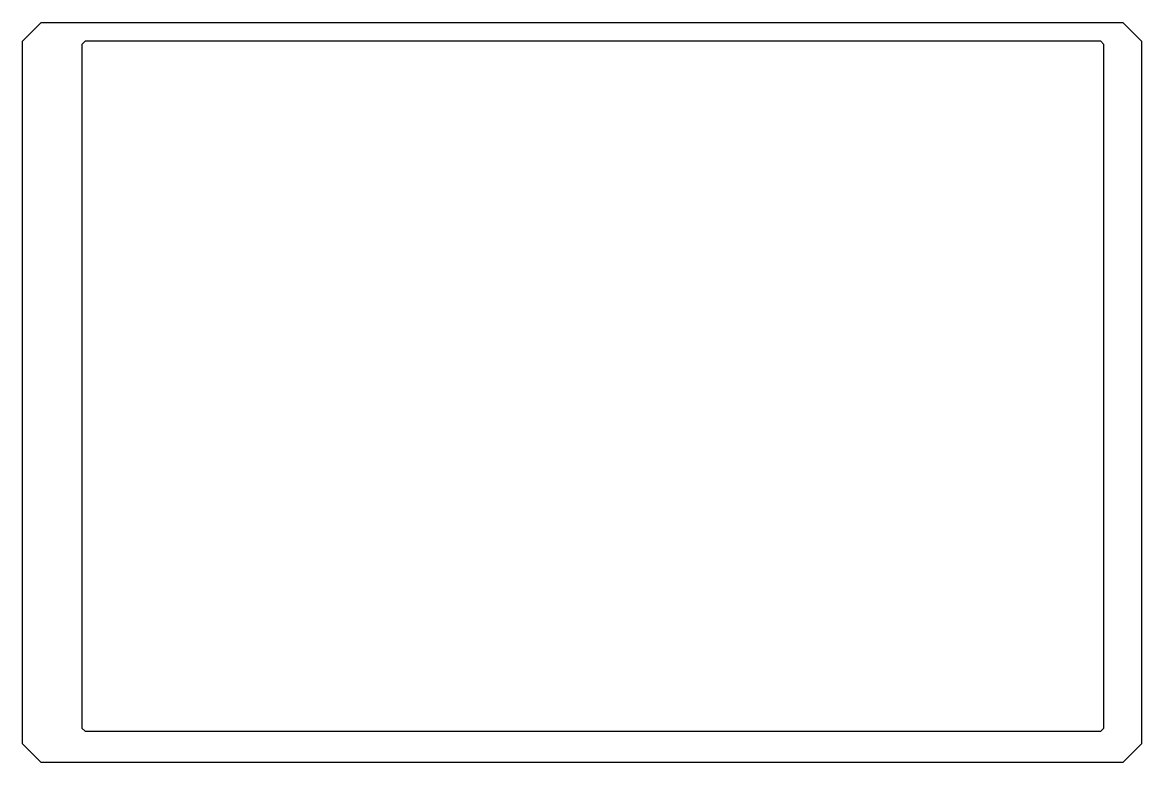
# Model space of a CAD drawing. Header units: inches. Extents: x -89 to 89, y -63 to 54.
import ezdxf

# ---------------------------------------------------------------- set-up
doc = ezdxf.new("R2010")
doc.units = ezdxf.units.IN
doc.header["$MEASUREMENT"] = 0

msp = doc.modelspace()

# ---------------------------------------------------------------- linework, layer by layer
for p, q in [((-79.75, 51), (-79.25, 51.5)), ((-79.75, 51), (-79.75, -58)), ((82.75, 51.5), (-79.25, 51.5)), ((82.75, 51.5), (83.25, 51)), ((83.25, -58), (83.25, 51)), ((-79.25, -58.5), (-79.75, -58)), ((-79.25, -58.5), (82.75, -58.5)), ((83.25, -58), (82.75, -58.5))]:
    msp.add_line(p, q)
msp.add_lwpolyline([(-86.25, 54.5), (86.25, 54.5), (89.25, 51.5), (89.25, -60.5), (86.25, -63.5), (-86.25, -63.5), (-89.25, -60.5), (-89.25, 51.5)], close=True)

doc.saveas('drawing.dxf')
